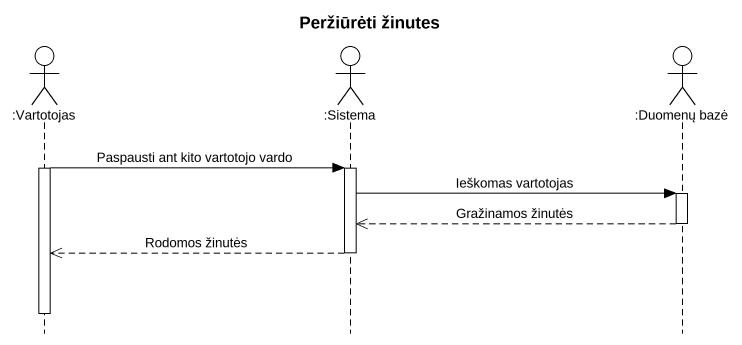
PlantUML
@startuml
title Peržiūrėti žinutes
hide footbox
actor ":Vartotojas" as Vartotojas
actor ":Sistema" as Sistema
actor ":Duomenų bazė" as Duomenų_bazė

activate Vartotojas
Vartotojas -> Sistema : Paspausti ant kito vartotojo vardo
activate Sistema
Sistema -> Duomenų_bazė : Ieškomas vartotojas
activate Duomenų_bazė
Duomenų_bazė -->> Sistema : Gražinamos žinutės
deactivate Duomenų_bazė
Sistema -->> Vartotojas : Rodomos žinutės
deactivate Sistema
deactivate Vartotojas
@enduml
